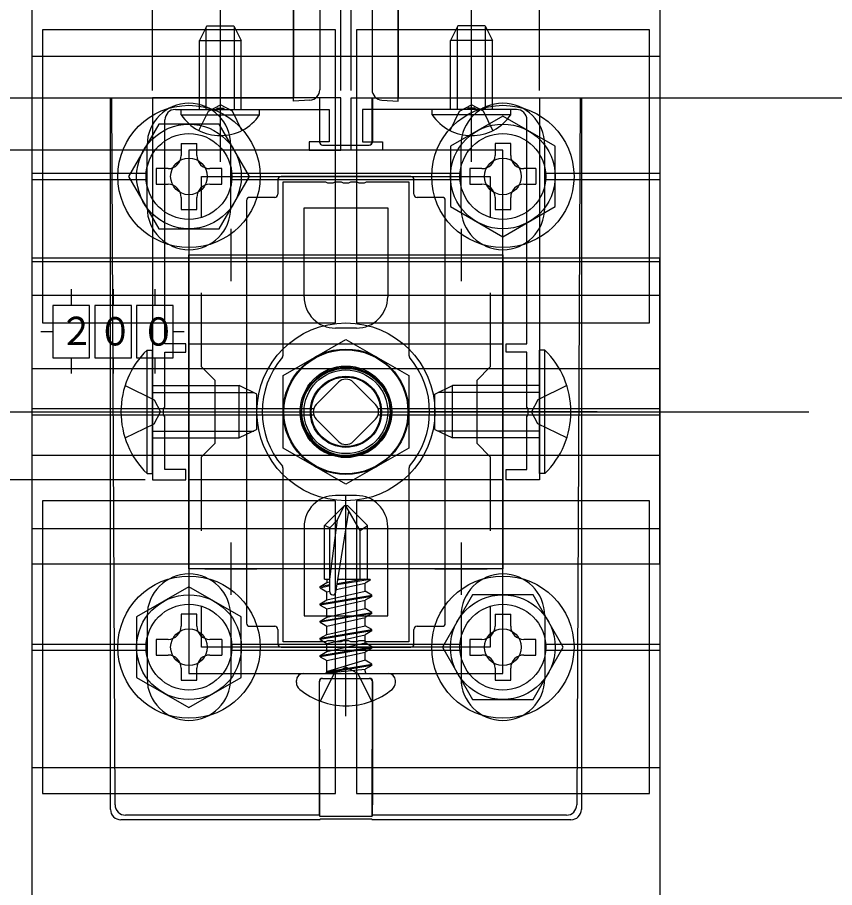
# Model space of a CAD drawing. Units: millimetres, scale not verified. Extents: x -875 to 875, y -1300 to 1292.
# Drawn here: x 715.6 to 793.7, y 822.8 to 906 of the extents above; entities that cross this region are included whole.
import ezdxf
from ezdxf.enums import TextEntityAlignment as Align

# ---------------------------------------------------------------- set-up
doc = ezdxf.new("R2010")
doc.units = ezdxf.units.MM
doc.header["$LTSCALE"] = 8
for name, color, linetype in [('0-2_YKK_11', 7, 'Continuous'), ('0-3_YKK_12', 2, 'Continuous'), ('0-4_YKK_13', 4, 'Continuous'), ('0-5_YKK_D', 6, 'Continuous'), ('0-7_YSS_K', 3, 'Continuous')]:
    doc.layers.add(name, color=color, linetype=linetype)
doc.styles.add('ＭＳ ゴシック', font='')
doc.styles.get('ＭＳ ゴシック').set_extended_font_data('MS Gothic')

msp = doc.modelspace()

# ---------------------------------------------------------------- linework, layer by layer
at = {"layer": '0-2_YKK_11'}
for p, q in [((736, 885.758), (736, 880.758)), ((758, 885.758), (758, 880.758)), ((733.5, 883.258), (738.5, 883.258)), ((755.5, 883.258), (760.5, 883.258)), ((736, 855.758), (736, 850.758)), ((758, 855.758), (758, 850.758)), ((733.5, 853.258), (738.5, 853.258)), ((755.5, 853.258), (760.5, 853.258))]:
    msp.add_line(p, q, dxfattribs=at)
for points in [[(728.5, 898.258), (728.5, 861.758), (731.7, 861.758), (731.7, 862.758), (729.7, 862.758), (729.7, 867.8), (729.58, 867.983), (729.58, 868.533), (729.7, 868.717), (729.7, 873.958), (731.7, 873.958), (731.7, 874.758), (729.7, 874.758), (729.7, 896.158)], [(730.7, 897.158), (734.542, 897.158), (734.725, 897.278), (735.275, 897.278), (735.458, 897.158), (745.4, 897.158), (745.4, 894.058), (743.5, 894.058), (743.5, 893.258), (746.5, 893.258), (746.5, 898.258), (728.5, 898.258)], [(763.3, 897.158), (759.458, 897.158), (759.275, 897.278), (758.725, 897.278), (758.542, 897.158), (748.6, 897.158), (748.6, 894.058), (750.5, 894.058), (750.5, 893.258), (747.5, 893.258), (747.5, 898.258), (765.5, 898.258)], [(765.5, 898.258), (765.5, 861.758), (762.3, 861.758), (762.3, 862.758), (764.3, 862.758), (764.3, 867.8), (764.42, 867.983), (764.42, 868.533), (764.3, 868.717), (764.3, 873.958), (762.3, 873.958), (762.3, 874.758), (764.3, 874.758), (764.3, 896.158)], [(733.2, 886.892), (733.2, 890.758), (760.8, 890.758), (760.8, 886.892)], [(733.2, 856.892), (733.2, 863.958), (734.5, 865.258), (734.5, 871.258), (733.2, 872.558), (733.2, 879.625)], [(760.8, 879.625), (760.8, 872.558), (759.5, 871.258), (759.5, 865.258), (760.8, 863.958), (760.8, 856.892)], [(760.8, 849.625), (760.8, 845.758), (733.2, 845.758), (733.2, 849.625)]]:
    msp.add_lwpolyline(points, dxfattribs=at)
msp.add_lwpolyline([(732, 893.258), (732, 843.258), (762, 843.258), (762, 893.258)], close=True, dxfattribs=at)
for centre, start, end in [((730.7, 896.158), 90.00001, 179.99999), ((763.3, 896.158), 0.00001, 89.99999)]:
    msp.add_arc(centre, 1, start, end, dxfattribs=at)
at = {"layer": '0-3_YKK_12'}
for p, q in [((742, 948.258), (742, 898.258)), ((752, 948.258), (752, 898.258)), ((-283, 898.258), (742, 898.258)), ((752, 898.258), (807, 898.258))]:
    msp.add_line(p, q, dxfattribs=at)
msp.add_circle((747, 868.258), 6, dxfattribs=at)
at = {"layer": '0-4_YKK_13'}
for p, q in [((742, 898.557), (742, 947.959)), ((752, 898.557), (752, 947.959)), ((744.5, 947.465), (744.5, 899.052)), ((749.5, 947.465), (749.5, 899.052)), ((735, 892.158), (735, 907.658)), ((759, 892.158), (759, 907.658)), ((733.7, 905.158), (733, 903.758)), ((733.654, 897.158), (733.654, 905.067)), ((733.7, 905.158), (736.3, 905.158)), ((736.3, 905.158), (737, 903.758)), ((736.346, 897.158), (736.346, 905.067)), ((757.7, 905.158), (757, 903.758)), ((757.654, 897.158), (757.654, 905.067)), ((760.3, 905.158), (757.7, 905.158)), ((760.3, 905.158), (761, 903.758)), ((760.346, 897.158), (760.346, 905.067)), ((737, 897.158), (737, 903.758)), ((757, 897.158), (757, 903.758)), ((717, 902.258), (777, 902.258)), ((742, 897.958), (742, 898.557)), ((752, 897.958), (752, 898.557)), ((724.5, 830.257), (724.5, 898.258)), ((724.934, 830.695), (724.625, 898.258)), ((743.561, 898.054), (742, 897.958)), ((744.474, 898.258), (744.474, 894.041)), ((744.492, 894.059), (744.496, 898.258)), ((749.508, 894.059), (749.504, 898.258)), ((749.526, 898.258), (749.526, 894.041)), ((750.439, 898.054), (752, 897.958)), ((769.375, 898.258), (769.066, 830.695)), ((769.5, 898.258), (769.5, 830.257)), ((731.25, 896.649), (731.25, 897.158)), ((731.25, 897.158), (738.75, 897.158)), ((762.75, 897.158), (755.25, 897.158)), ((762.75, 896.649), (762.75, 897.158)), ((728, 887.758), (728, 893.758)), ((731.25, 893.908), (731.25, 892.758)), ((731.25, 893.908), (732.75, 893.908)), ((732.75, 892.758), (732.75, 893.908)), ((736, 887.758), (736, 893.758)), ((744.774, 893.741), (749.226, 893.741)), ((744.791, 893.758), (749.209, 893.758)), ((758, 887.758), (758, 893.758)), ((762.75, 893.908), (761.25, 893.908)), ((761.25, 893.908), (761.25, 892.758)), ((762.75, 892.758), (762.75, 893.908)), ((766, 887.758), (766, 893.758)), ((717, 891.058), (728, 891.058)), ((728.85, 891.508), (728.85, 890.008)), ((730, 891.508), (728.85, 891.508)), ((735.15, 891.508), (734, 891.508)), ((735.15, 890.008), (735.15, 891.508)), ((736, 891.058), (758, 891.058)), ((760, 891.508), (758.85, 891.508)), ((765.15, 891.508), (764, 891.508)), ((765.15, 891.508), (765.15, 890.008)), ((766, 891.058), (777, 891.058)), ((717, 890.458), (728, 890.458)), ((736, 890.458), (758, 890.458)), ((740.5, 890.458), (740.5, 889.058)), ((753.2, 890.758), (740.8, 890.758)), ((753.5, 889.058), (753.5, 890.458)), ((766, 890.458), (777, 890.458)), ((728.85, 890.008), (730, 890.008)), ((734, 890.008), (735.15, 890.008)), ((764, 890.008), (765.15, 890.008)), ((731.25, 888.758), (731.25, 887.608)), ((737.5, 888.458), (737.5, 848.058)), ((740.2, 888.758), (737.8, 888.758)), ((756.2, 888.758), (753.8, 888.758)), ((756.5, 848.058), (756.5, 888.458)), ((761.25, 888.758), (761.25, 887.608)), ((762.75, 887.608), (762.75, 888.758)), ((761.25, 887.608), (762.75, 887.608)), ((777, 882.618), (777, 882.966)), ((777, 853.728), (777, 882.618)), ((717, 879.408), (777, 879.408)), ((720.75, 879.968), (720.75, 878.408)), ((724.75, 879.968), (724.75, 878.408)), ((728.75, 879.968), (728.75, 878.408)), ((748, 876.258), (746, 876.258)), ((719, 875.908), (717.829, 875.908)), ((731.535, 875.908), (730.5, 875.908)), ((728.5, 862.358), (728.5, 874.158)), ((765.5, 862.358), (765.5, 874.158)), ((720.75, 873.408), (720.75, 871.934)), ((724.75, 873.408), (724.75, 871.934)), ((728.75, 873.408), (728.75, 871.934)), ((717, 872.408), (777, 872.408)), ((744.172, 868.965), (746.293, 871.087)), ((747.707, 871.087), (749.828, 868.965)), ((728.5, 870.758), (736.8, 870.758)), ((738.5, 869.958), (736.8, 870.758)), ((755.5, 869.958), (757.2, 870.758)), ((765.5, 870.758), (757.2, 870.758)), ((728.5, 870.104), (738.19, 870.104)), ((738.5, 866.558), (738.5, 869.958)), ((755.5, 866.558), (755.5, 869.958)), ((765.5, 870.104), (755.81, 870.104)), ((743.925, 868.558), (717, 868.558)), ((777, 868.558), (750.075, 868.558)), ((717, 867.958), (743.925, 867.958)), ((723, 868.258), (741, 868.258)), ((750.075, 867.958), (777, 867.958)), ((771, 868.258), (753, 868.258)), ((746.293, 865.43), (744.172, 867.551)), ((749.828, 867.551), (747.707, 865.43)), ((728.5, 866.413), (738.19, 866.413)), ((738.5, 866.558), (736.8, 865.758)), ((755.5, 866.558), (757.2, 865.758)), ((765.5, 866.413), (755.81, 866.413)), ((717, 864.108), (777, 864.108)), ((727.991, 862.358), (728.5, 862.358)), ((766.009, 862.358), (765.5, 862.358)), ((748, 860.258), (746, 860.258)), ((747, 839.158), (747, 860.26)), ((746.825, 859.258), (744.95, 857.383)), ((746.035, 851.006), (747.289, 858.757)), ((746.207, 857.933), (746.825, 859.258)), ((747.175, 859.258), (746.825, 859.258)), ((748.35, 856.92), (747, 859.258)), ((747.175, 859.258), (749.05, 857.383)), ((745.45, 852.258), (746.207, 857.933)), ((717, 857.108), (777, 857.108)), ((744.95, 852.258), (744.95, 857.383)), ((745.45, 857.176), (744.95, 857.383)), ((749.05, 852.258), (749.05, 857.383)), ((717, 853.728), (777, 853.728)), ((744.528, 851.555), (745.176, 851.929)), ((744.95, 852.258), (745.45, 852.258)), ((745.176, 852.258), (745.176, 851.929)), ((745.176, 851.929), (745.45, 851.991)), ((746.077, 851.267), (748.824, 851.887)), ((749.311, 852.234), (746.149, 851.707)), ((748.749, 852.258), (746.168, 851.828)), ((746.636, 852.258), (746.223, 852.165)), ((746.238, 852.258), (749.05, 852.258)), ((749.311, 852.168), (748.824, 851.887)), ((748.824, 851.105), (748.824, 851.887)), ((749.311, 852.234), (749.05, 852.258)), ((749.311, 852.234), (749.311, 852.234)), ((749.311, 852.234), (749.311, 852.168)), ((744.528, 851.555), (745.45, 851.763)), ((744.528, 851.437), (745.45, 851.645)), ((744.528, 851.437), (744.528, 851.555)), ((744.528, 851.437), (745.176, 851.063)), ((745.176, 851.063), (745.45, 851.125)), ((745.176, 850.281), (748.824, 851.105)), ((745.176, 850.281), (745.176, 851.063)), ((749.472, 850.731), (748.824, 851.105)), ((744.528, 849.907), (749.472, 850.731)), ((749.472, 850.613), (744.528, 849.789)), ((744.528, 849.907), (745.176, 850.281)), ((745.176, 849.416), (748.824, 850.24)), ((749.472, 850.613), (748.824, 850.24)), ((748.824, 849.457), (748.824, 850.24)), ((749.472, 850.613), (749.472, 850.731)), ((744.528, 849.789), (744.528, 849.907)), ((744.528, 849.789), (745.176, 849.416)), ((745.176, 848.633), (748.824, 849.457)), ((745.176, 848.633), (745.176, 849.416)), ((749.472, 849.083), (748.824, 849.457)), ((728, 848.758), (728, 842.758)), ((732.75, 848.908), (731.25, 848.908)), ((731.25, 848.908), (731.25, 847.758)), ((732.75, 847.758), (732.75, 848.908)), ((736, 848.758), (736, 842.758)), ((744.528, 848.259), (749.472, 849.083)), ((749.472, 848.965), (744.528, 848.141)), ((744.528, 848.259), (745.176, 848.633)), ((745.176, 847.768), (748.824, 848.592)), ((749.472, 848.965), (748.824, 848.592)), ((748.824, 847.809), (748.824, 848.592)), ((749.472, 848.965), (749.472, 849.083)), ((758, 848.758), (758, 842.758)), ((761.25, 848.908), (761.25, 847.758)), ((761.25, 848.908), (762.75, 848.908)), ((762.75, 847.758), (762.75, 848.908)), ((766, 848.758), (766, 842.758)), ((737.8, 847.758), (740.2, 847.758)), ((744.528, 848.141), (744.528, 848.259)), ((744.528, 848.141), (745.176, 847.768)), ((745.176, 846.985), (748.824, 847.809)), ((745.176, 846.985), (745.176, 847.768)), ((749.472, 847.435), (748.824, 847.809)), ((753.8, 847.758), (756.2, 847.758)), ((740.5, 847.458), (740.5, 846.058)), ((744.528, 846.611), (749.472, 847.435)), ((749.472, 847.318), (744.528, 846.494)), ((744.528, 846.611), (745.176, 846.985)), ((745.176, 846.12), (748.824, 846.944)), ((749.472, 847.318), (748.824, 846.944)), ((748.824, 846.161), (748.824, 846.944)), ((749.472, 847.318), (749.472, 847.435)), ((753.5, 846.058), (753.5, 847.458)), ((717, 846.058), (728, 846.058)), ((730, 846.508), (728.85, 846.508)), ((735.15, 846.508), (734, 846.508)), ((735.15, 846.508), (735.15, 845.008)), ((736, 846.058), (758, 846.058)), ((744.528, 846.494), (744.528, 846.611)), ((744.528, 846.494), (745.176, 846.12)), ((745.176, 845.337), (748.824, 846.161)), ((745.176, 845.337), (745.176, 846.12)), ((758.85, 846.508), (758.85, 845.008)), ((760, 846.508), (758.85, 846.508)), ((765.15, 846.508), (764, 846.508)), ((765.15, 845.008), (765.15, 846.508)), ((766, 846.058), (777, 846.058)), ((717, 845.458), (728, 845.458)), ((736, 845.458), (758, 845.458)), ((740.8, 845.758), (753.2, 845.758)), ((749.472, 845.67), (744.528, 844.846)), ((744.528, 844.963), (745.176, 845.337)), ((745.176, 844.472), (748.824, 845.296)), ((749.472, 845.67), (748.824, 845.296)), ((748.824, 844.513), (748.824, 845.296)), ((749.472, 845.67), (749.472, 845.787)), ((766, 845.458), (777, 845.458)), ((734, 845.008), (735.15, 845.008)), ((744.528, 844.846), (744.528, 844.963)), ((744.528, 844.846), (745.176, 844.472)), ((745.176, 843.458), (745.176, 844.472)), ((748.824, 844.513), (745.234, 843.433)), ((758.85, 845.008), (760, 845.008)), ((764, 845.008), (765.15, 845.008)), ((731.25, 843.758), (731.25, 842.608)), ((732.75, 842.608), (732.75, 843.758)), ((745.234, 843.433), (749.472, 844.14)), ((749.472, 844.022), (745.234, 843.316)), ((745.234, 843.316), (748.824, 843.648)), ((745.875, 843.258), (747, 843.857)), ((748.125, 843.258), (747, 843.857)), ((749.472, 844.022), (748.824, 843.648)), ((748.824, 843.458), (748.824, 843.648)), ((749.472, 844.022), (749.472, 844.14)), ((761.25, 843.758), (761.25, 842.608)), ((742.965, 843.258), (751.035, 843.258)), ((745.875, 843.258), (744.55, 840.601)), ((744.748, 842.776), (749.252, 842.776)), ((744.765, 842.758), (749.235, 842.758)), ((745.234, 843.316), (745.234, 843.433)), ((748.125, 843.258), (749.45, 840.601)), ((731.25, 842.608), (732.75, 842.608)), ((742.265, 842.396), (742.265, 842.558)), ((744.448, 842.476), (744.448, 830.699)), ((744.499, 829.596), (744.466, 842.458)), ((749.552, 842.476), (749.552, 830.699)), ((751.735, 842.396), (751.735, 842.558)), ((717, 834.258), (777, 834.258)), ((744.464, 829.701), (725.933, 829.701)), ((744.464, 829.701), (744.499, 829.596)), ((744.499, 829.596), (749.501, 829.596)), ((744.5, 829.258), (744.535, 829.364)), ((744.535, 829.364), (749.465, 829.364)), ((749.465, 829.364), (749.5, 829.258)), ((768.067, 829.701), (749.536, 829.701)), ((744.5, 829.258), (725.494, 829.258)), ((768.506, 829.258), (749.5, 829.258))]:
    msp.add_line(p, q, dxfattribs=at)
for points in [[(777, 966.958), (777, 769.558), (717, 769.558), (717, 966.958)], [(718, 876.758), (746, 876.758), (746, 904.758), (718, 904.758)], [(748, 876.758), (776, 876.758), (776, 904.758), (748, 904.758)], [(767, 893.645), (762, 896.532), (757, 893.645), (757, 887.872), (762, 884.985), (767, 887.872)], [(729.113, 895.758), (726.226, 890.758), (729.113, 885.758), (734.887, 885.758), (737.774, 890.758), (734.887, 895.758)], [(762, 883.258), (762, 853.258), (732, 853.258), (732, 883.258)], [(719, 873.408), (722.5, 873.408), (722.5, 878.408), (719, 878.408)], [(723, 873.408), (726.5, 873.408), (726.5, 878.408), (723, 878.408)], [(727, 873.408), (730.5, 873.408), (730.5, 878.408), (727, 878.408)], [(741, 871.722), (747, 875.187), (753, 871.722), (753, 864.794), (747, 861.33), (741, 864.794)], [(732, 861.758), (732, 874.758), (762, 874.758), (762, 861.758)], [(718, 831.758), (746, 831.758), (746, 859.758), (718, 859.758)], [(748, 831.758), (776, 831.758), (776, 859.758), (748, 859.758)], [(737, 848.645), (732, 851.532), (727, 848.645), (727, 842.872), (732, 839.985), (737, 842.872)], [(759.113, 850.758), (756.226, 845.758), (759.113, 840.758), (764.887, 840.758), (767.774, 845.758), (764.887, 850.758)]]:
    msp.add_lwpolyline(points, close=True, dxfattribs=at)
for points in [[(733, 897.158), (733, 903.758), (737, 903.758)], [(761, 897.158), (761, 903.758), (757, 903.758)], [(732.95, 895.149), (733.855, 897.005), (735, 897.613)], [(737.05, 895.149), (736.145, 897.005), (735, 897.613)], [(756.95, 895.149), (757.855, 897.005), (759, 897.613)], [(761.05, 895.149), (760.145, 897.005), (759, 897.613)], [(731.25, 896.649), (738.75, 896.649), (738.75, 897.158)], [(762.75, 896.649), (755.25, 896.649), (755.25, 897.158)], [(758.85, 891.508), (758.85, 890.008), (760, 890.008)], [(740.928, 873.467), (741, 873.662), (741, 890.258), (745.042, 890.258), (745.225, 890.138), (745.775, 890.138), (745.958, 890.258), (746.542, 890.258), (746.725, 890.138), (747.275, 890.138), (747.458, 890.258), (748.042, 890.258), (748.225, 890.138), (748.775, 890.138), (748.958, 890.258), (753, 890.258)], [(753, 890.258), (753, 873.662), (753.072, 873.467)], [(731.25, 887.608), (732.75, 887.608), (732.75, 888.758)], [(743, 879.258), (743, 887.758), (751, 887.758), (751, 879.258)], [(717, 882.618), (717, 882.966), (777, 882.966)], [(717, 853.728), (717, 882.618), (777, 882.618)], [(727.991, 862.358), (727.991, 874.158), (728.5, 874.158)], [(766.009, 862.358), (766.009, 874.158), (765.5, 874.158)], [(725.889, 870.758), (728.667, 869.403), (729.276, 868.258)], [(728.5, 865.758), (736.8, 865.758), (736.8, 870.758)], [(765.5, 865.758), (757.2, 865.758), (757.2, 870.758)], [(768.111, 870.758), (765.333, 869.403), (764.724, 868.258)], [(725.889, 865.758), (728.667, 867.113), (729.276, 868.258)], [(768.111, 865.758), (765.333, 867.113), (764.724, 868.258)], [(753.072, 863.05), (753, 862.855), (753, 846.258), (748.958, 846.258), (748.775, 846.378), (748.225, 846.378), (748.042, 846.258), (747.458, 846.258), (747.275, 846.378), (746.725, 846.378), (746.542, 846.258), (745.958, 846.258), (745.775, 846.378), (745.225, 846.378), (745.042, 846.258), (741, 846.258), (741, 862.855), (740.928, 863.05)], [(745.45, 851.053), (745.45, 857.176), (746.207, 857.933)], [(743, 857.258), (743, 848.758), (751, 848.758), (751, 857.258)], [(748.35, 852.258), (748.35, 856.92), (749.05, 857.383)], [(728.85, 846.508), (728.85, 845.008), (730, 845.008)], [(744.528, 844.963), (749.472, 845.787), (748.824, 846.161)], [(749.472, 844.022), (749.472, 844.14), (748.824, 844.513)], [(761.25, 842.608), (762.75, 842.608), (762.75, 843.758)], [(749.536, 829.701), (749.501, 829.596), (749.534, 842.458)]]:
    msp.add_lwpolyline(points, dxfattribs=at)
for centre, radius in [((732, 890.758), 6.8), ((762, 890.758), 6.8), ((732, 890.758), 5), ((762, 890.758), 5), ((732, 890.758), 4.1), ((762, 890.758), 4.1), ((732, 890.758), 1.75), ((762, 890.758), 1.75), ((747, 868.258), 8.5), ((747, 868.258), 8.5), ((747, 868.258), 5.928), ((747, 868.258), 4.375), ((747, 868.258), 4.25), ((747, 868.258), 4.25), ((747, 868.162), 4.245), ((747, 868.258), 4), ((747, 868.258), 4), ((747, 868.258), 4), ((747, 868.258), 3.4), ((747, 868.258), 3.324), ((747, 868.258), 3.32), ((732, 845.758), 6.8), ((762, 845.758), 6.8), ((732, 845.758), 5), ((762, 845.758), 5), ((732, 845.758), 4.1), ((762, 845.758), 4.1), ((732, 845.758), 1.75), ((762, 845.758), 1.75)]:
    msp.add_circle(centre, radius, dxfattribs=at)
for centre, radius, start, end in [((743.5, 899.052), 1, 273.5, 0), ((750.5, 899.052), 1, 180, 266.5), ((732, 893.758), 4, 0, 180), ((762, 893.758), 4, 0, 180), ((735, 899.185), 4.527, 214.06671, 325.93329), ((759, 899.185), 4.527, 214.06671, 325.93329), ((730, 892.758), 1.25, 270, 0), ((734, 892.758), 1.25, 180, 270), ((760, 892.758), 1.25, 270, 0), ((764, 892.758), 1.25, 180, 270), ((730, 888.758), 1.25, 0, 90), ((734, 888.758), 1.25, 90, 180), ((760, 888.758), 1.25, 0, 90), ((764, 888.758), 1.25, 90, 180), ((732, 887.758), 4, 180, 0), ((762, 887.758), 4, 180, 0), ((746, 879.258), 3, 180.00001, 269.99999), ((748, 879.258), 3, 270.00001, 359.99999), ((733.732, 868.258), 8.232, 134.2189, 225.7811), ((747, 868.258), 8, 139.3793, 220.6207), ((747, 868.258), 8, 319.3793, 40.6207), ((760.268, 868.258), 8.232, 314.2189, 45.7811), ((747, 868.258), 4.25, 359.99999, 180.00001), ((747, 870.38), 1, 45, 135), ((744.879, 868.258), 1, 135, 225), ((749.121, 868.258), 1, 315, 45), ((746.999, 868.36), 4.25, 183.27666, 357.50585), ((747, 866.137), 1, 225, 315), ((746, 857.258), 3, 90.00001, 179.99999), ((748, 857.258), 3, 0.00001, 89.99999), ((732, 848.758), 4, 0, 180), ((762, 848.758), 4, 0, 180), ((745.744, 851.053), 0.294, 180, 270), ((745.744, 851.053), 0.294, 270, 350.8071), ((730, 847.758), 1.25, 270, 0), ((734, 847.758), 1.25, 180, 270), ((760, 847.758), 1.25, 270, 0), ((764, 847.758), 1.25, 180, 270), ((730, 843.758), 1.25, 0, 90), ((734, 843.758), 1.25, 90, 180), ((760, 843.758), 1.25, 0, 90), ((764, 843.758), 1.25, 90, 180), ((732, 842.758), 4, 180, 0), ((742.965, 842.558), 0.7, 90, 180), ((744.976, 843.458), 0.2, 270, 360), ((749.024, 843.458), 0.2, 180, 270), ((751.035, 842.558), 0.7, 0, 90), ((762, 842.758), 4, 180, 0), ((743.127, 842.396), 0.862, 180, 230.87645), ((750.873, 842.396), 0.862, 309.12355, 0), ((747, 847.158), 7, 230.87645, 270), ((747, 847.158), 7, 270, 309.12355), ((725.936, 830.702), 1.002, 180.44387, 269.81844), ((768.064, 830.702), 1.002, 270.18156, 359.55613)]:
    msp.add_arc(centre, radius, start, end, dxfattribs=at)
for centre, major_axis, ratio, start_param, end_param in [((744.774, 894.041), (-0.212, -0.212), 0.999695, 5.497939, 7.068431), ((744.792, 894.059), (0.133, 0.27), 0.998319, 2.027626, 3.598118), ((749.208, 894.059), (-0.133, 0.27), 0.998319, 2.685067, 4.255559), ((749.226, 894.041), (0.212, -0.212), 0.999695, 5.497939, 7.068431), ((740.8, 890.458), (-0.212, 0.212), 0.999695, 5.497939, 7.068431), ((753.2, 890.458), (0.212, 0.212), 0.999695, 5.497939, 7.068431), ((737.8, 888.458), (-0.212, 0.212), 0.999695, 5.497939, 7.068431), ((740.2, 889.058), (0.212, -0.212), 0.999695, 5.497939, 7.068431), ((753.8, 889.058), (-0.212, -0.212), 0.999695, 5.497939, 7.068431), ((756.2, 888.458), (0.212, 0.212), 0.999695, 5.497939, 7.068431), ((737.8, 848.058), (-0.212, -0.212), 0.999695, 5.497939, 7.068431), ((740.2, 847.458), (0.212, 0.212), 0.999695, 5.497939, 7.068431), ((753.8, 847.458), (-0.212, 0.212), 0.999695, 5.497939, 7.068431), ((756.2, 848.058), (0.212, -0.212), 0.999695, 5.497939, 7.068431), ((740.8, 846.058), (-0.212, -0.212), 0.999695, 5.497939, 7.068431), ((753.2, 846.058), (0.212, -0.212), 0.999695, 5.497939, 7.068431), ((744.748, 842.476), (0.212, -0.212), 0.999695, 2.356347, 3.926839), ((744.766, 842.458), (-0.123, 0.275), 0.996125, 5.863502, 7.433993), ((749.234, 842.458), (0.123, 0.275), 0.996125, 5.132377, 6.702869), ((749.252, 842.476), (-0.212, -0.212), 0.999695, 2.356347, 3.926839), ((725.501, 830.264), (0.487, 0.883), 0.991424, 2.078413, 3.641926), ((744.465, 830.699), (0, 1), 0.017455, 1.570796, 3.089233), ((749.535, 830.699), (0, 1), 0.017455, 3.193953, 4.712389), ((768.499, 830.264), (-0.487, 0.883), 0.991424, 2.641259, 4.204772)]:
    msp.add_ellipse(centre, major_axis=major_axis, ratio=ratio, start_param=start_param, end_param=end_param, dxfattribs=at)
at = {"layer": '0-5_YKK_D'}
for p, q in [((728.5, 898.958), (728.5, 929.258)), ((746.5, 898.958), (746.5, 929.258)), ((747.5, 898.958), (747.5, 929.258)), ((765.5, 898.958), (765.5, 929.258)), ((731.3, 893.258), (686, 893.258)), ((727.8, 861.758), (656, 861.758))]:
    msp.add_line(p, q, dxfattribs=at)
at = {"layer": '0-7_YSS_K'}
msp.add_line((-203, 868.258), (791.228, 868.258), dxfattribs=at)

# ---------------------------------------------------------------- texts
at = {"layer": '0-4_YKK_13', "style": 'ＭＳ ゴシック', "width": 0.9}
for s, p in [('２', (719.594, 873.827)), ('０', (723.283, 873.787)), ('０', (727.42, 873.768))]:
    msp.add_text(s, height=2.711, dxfattribs=at).set_placement(p, align=Align.BOTTOM_LEFT)

doc.saveas('drawing.dxf')
